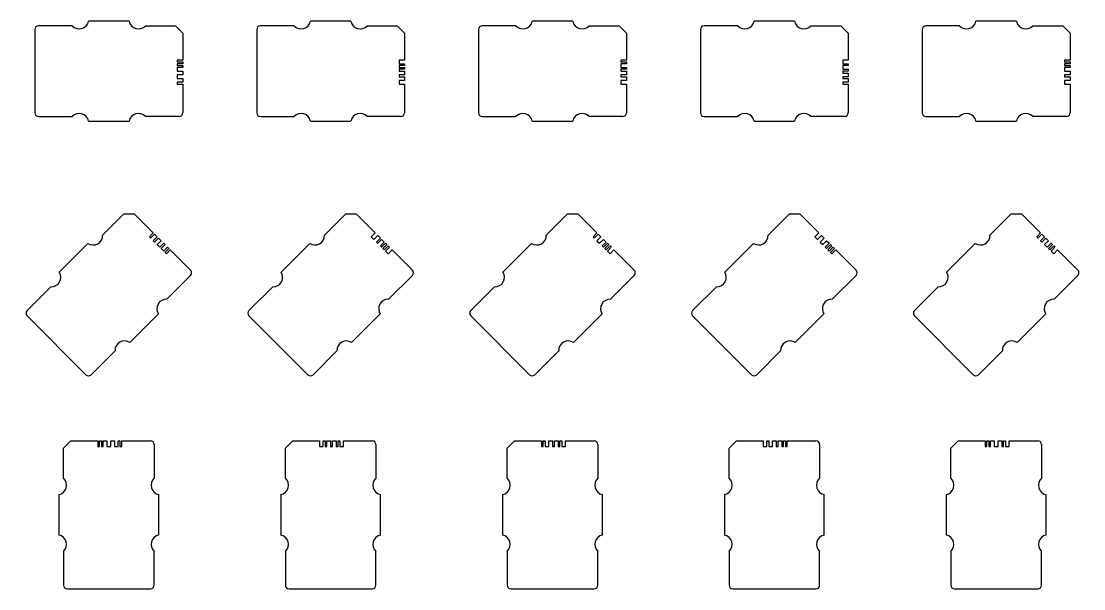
# Model space of a CAD drawing. Header units: millimetres. Extents: x -47 to 1127, y -640 to 27.
# Drawn here: x -47 to 527, y -640 to -333 of the extents above; entities that cross this region are included whole.
import ezdxf

# ---------------------------------------------------------------- set-up
doc = ezdxf.new("R2010")
doc.units = ezdxf.units.MM
doc.layers.add('High_Quality', color=5, linetype='Continuous')
doc.layers.add('Normal_Quality', color=3, linetype='Continuous')

# ---------------------------------------------------------------- blocks, each defined once
blk = doc.blocks.new('MNAK_RECT_FULL_00')
at = {"layer": 'High_Quality', "color": 5}
for p, q in [((-6, 40), (-6, 37)), ((-6, 37), (-5, 37)), ((-5, 37), (-5, 40)), ((-5, 40), (-4, 40)), ((-4, 40), (-4, 37)), ((-4, 37), (-3, 37)), ((-3, 37), (-3, 40)), ((-3, 40), (-2, 40)), ((-2, 40), (-2, 37)), ((-2, 37), (0, 37)), ((0, 37), (0, 40)), ((0, 40), (2, 40)), ((2, 40), (2, 37)), ((2, 37), (4, 37)), ((4, 37), (4, 40)), ((4, 40), (6, 40)), ((6, 40), (6, 37)), ((6, 37), (7, 37)), ((7, 37), (7, 40))]:
    blk.add_line(p, q, dxfattribs=at)
at = {"layer": 'Normal_Quality', "color": 3}
for p, q in [((-24.5, 36), (-20.5, 40)), ((-20.5, 40), (-6, 40)), ((7, 40), (22.5, 40))]:
    blk.add_line(p, q, dxfattribs=at)
at = {"layer": 'Normal_Quality', "color": 3, "linetype": 'Continuous', "lineweight": 25}
for p, q in [((-24.5, 19.78), (-24.5, 36)), ((24.5, 38), (24.5, 19.78)), ((-27, 10.95), (-27, -10.95)), ((27, -10.95), (27, 10.95)), ((-24.5, -19.78), (-24.5, -38)), ((24.5, -38), (24.5, -19.78)), ((-22.5, -40), (22.5, -40))]:
    blk.add_line(p, q, dxfattribs=at)
for centre, radius, start, end in [((22.5, 38), 2, 0, 90), ((-28, 16), 5.15, -78.80348, 47.1867), ((28, 16), 5.15, 132.8133, -101.19652), ((-28, -16), 5.15, -47.1867, 78.80348), ((28, -16), 5.15, 101.19652, -132.8133), ((-22.5, -38), 2, 180, -90), ((22.5, -38), 2, -90, 0)]:
    blk.add_arc(centre, radius, start, end, dxfattribs=at)
blk = doc.blocks.new('MNAK_RECT_FULL_01')
at = {"layer": 'High_Quality', "color": 5}
for p, q in [((-6, 40), (-6, 37)), ((-6, 37), (-4, 37)), ((-4, 37), (-4, 40)), ((-4, 40), (-3, 40)), ((-3, 40), (-3, 37)), ((-3, 37), (-2, 37)), ((-2, 37), (-2, 40)), ((-2, 40), (-1, 40)), ((-1, 40), (-1, 37)), ((-1, 37), (0, 37)), ((0, 37), (0, 40)), ((0, 40), (2, 40)), ((2, 40), (2, 37)), ((2, 37), (3, 37)), ((3, 37), (3, 40)), ((3, 40), (5, 40)), ((5, 40), (5, 37)), ((5, 37), (7, 37)), ((7, 37), (7, 40))]:
    blk.add_line(p, q, dxfattribs=at)
at = {"layer": 'Normal_Quality', "color": 3}
for p, q in [((-24.5, 36), (-20.5, 40)), ((-20.5, 40), (-6, 40)), ((7, 40), (22.5, 40))]:
    blk.add_line(p, q, dxfattribs=at)
at = {"layer": 'Normal_Quality', "color": 3, "linetype": 'Continuous', "lineweight": 25}
for p, q in [((-24.5, 19.78), (-24.5, 36)), ((24.5, 38), (24.5, 19.78)), ((-27, 10.95), (-27, -10.95)), ((27, -10.95), (27, 10.95)), ((-24.5, -19.78), (-24.5, -38)), ((24.5, -38), (24.5, -19.78)), ((-22.5, -40), (22.5, -40))]:
    blk.add_line(p, q, dxfattribs=at)
for centre, radius, start, end in [((22.5, 38), 2, 0, 90), ((-28, 16), 5.15, -78.80348, 47.1867), ((28, 16), 5.15, 132.8133, -101.19652), ((-28, -16), 5.15, -47.1867, 78.80348), ((28, -16), 5.15, 101.19652, -132.8133), ((-22.5, -38), 2, 180, -90), ((22.5, -38), 2, -90, 0)]:
    blk.add_arc(centre, radius, start, end, dxfattribs=at)
blk = doc.blocks.new('MNAK_RECT_FULL_02')
at = {"layer": 'High_Quality', "color": 5}
for p, q in [((-6, 40), (-6, 37)), ((-6, 37), (-5, 37)), ((-5, 37), (-5, 40)), ((-5, 40), (-4, 40)), ((-4, 40), (-4, 37)), ((-4, 37), (-2, 37)), ((-2, 37), (-2, 40)), ((-2, 40), (-1, 40)), ((-1, 40), (-1, 37)), ((-1, 37), (0, 37)), ((0, 37), (0, 40)), ((0, 40), (2, 40)), ((2, 40), (2, 37)), ((2, 37), (3, 37)), ((3, 37), (3, 40)), ((3, 40), (5, 40)), ((5, 40), (5, 37)), ((5, 37), (7, 37)), ((7, 37), (7, 40))]:
    blk.add_line(p, q, dxfattribs=at)
at = {"layer": 'Normal_Quality', "color": 3}
for p, q in [((-24.5, 36), (-20.5, 40)), ((-20.5, 40), (-6, 40)), ((7, 40), (22.5, 40))]:
    blk.add_line(p, q, dxfattribs=at)
at = {"layer": 'Normal_Quality', "color": 3, "linetype": 'Continuous', "lineweight": 25}
for p, q in [((-24.5, 19.78), (-24.5, 36)), ((24.5, 38), (24.5, 19.78)), ((-27, 10.95), (-27, -10.95)), ((27, -10.95), (27, 10.95)), ((-24.5, -19.78), (-24.5, -38)), ((24.5, -38), (24.5, -19.78)), ((-22.5, -40), (22.5, -40))]:
    blk.add_line(p, q, dxfattribs=at)
for centre, radius, start, end in [((22.5, 38), 2, 0, 90), ((-28, 16), 5.15, -78.80348, 47.1867), ((28, 16), 5.15, 132.8133, -101.19652), ((-28, -16), 5.15, -47.1867, 78.80348), ((28, -16), 5.15, 101.19652, -132.8133), ((-22.5, -38), 2, 180, -90), ((22.5, -38), 2, -90, 0)]:
    blk.add_arc(centre, radius, start, end, dxfattribs=at)
blk = doc.blocks.new('MNAK_RECT_FULL_03')
at = {"layer": 'High_Quality', "color": 5}
for p, q in [((-6, 40), (-6, 37)), ((-6, 37), (-4, 37)), ((-4, 37), (-4, 40)), ((-4, 40), (-3, 40)), ((-3, 40), (-3, 37)), ((-3, 37), (-1, 37)), ((-1, 37), (-1, 40)), ((-1, 40), (0, 40)), ((0, 40), (0, 37)), ((0, 37), (1, 37)), ((1, 37), (1, 40)), ((1, 40), (3, 40)), ((3, 40), (3, 37)), ((3, 37), (4, 37)), ((4, 37), (4, 40)), ((4, 40), (6, 40)), ((6, 40), (6, 37)), ((6, 37), (7, 37)), ((7, 37), (7, 40))]:
    blk.add_line(p, q, dxfattribs=at)
at = {"layer": 'Normal_Quality', "color": 3}
for p, q in [((-24.5, 36), (-20.5, 40)), ((-20.5, 40), (-6, 40)), ((7, 40), (22.5, 40))]:
    blk.add_line(p, q, dxfattribs=at)
at = {"layer": 'Normal_Quality', "color": 3, "linetype": 'Continuous', "lineweight": 25}
for p, q in [((-24.5, 19.78), (-24.5, 36)), ((24.5, 38), (24.5, 19.78)), ((-27, 10.95), (-27, -10.95)), ((27, -10.95), (27, 10.95)), ((-24.5, -19.78), (-24.5, -38)), ((24.5, -38), (24.5, -19.78)), ((-22.5, -40), (22.5, -40))]:
    blk.add_line(p, q, dxfattribs=at)
for centre, radius, start, end in [((22.5, 38), 2, 0, 90), ((-28, 16), 5.15, -78.80348, 47.1867), ((28, 16), 5.15, 132.8133, -101.19652), ((-28, -16), 5.15, -47.1867, 78.80348), ((28, -16), 5.15, 101.19652, -132.8133), ((-22.5, -38), 2, 180, -90), ((22.5, -38), 2, -90, 0)]:
    blk.add_arc(centre, radius, start, end, dxfattribs=at)
blk = doc.blocks.new('MNAK_RECT_FULL_04')
at = {"layer": 'High_Quality', "color": 5}
for p, q in [((-6, 40), (-6, 37)), ((-6, 37), (-5, 37)), ((-5, 37), (-5, 40)), ((-5, 40), (-4, 40)), ((-4, 40), (-4, 37)), ((-4, 37), (-3, 37)), ((-3, 37), (-3, 40)), ((-3, 40), (-2, 40)), ((-2, 40), (-2, 37)), ((-2, 37), (0, 37)), ((0, 37), (0, 40)), ((0, 40), (2, 40)), ((2, 40), (2, 37)), ((2, 37), (3, 37)), ((3, 37), (3, 40)), ((3, 40), (5, 40)), ((5, 40), (5, 37)), ((5, 37), (7, 37)), ((7, 37), (7, 40))]:
    blk.add_line(p, q, dxfattribs=at)
at = {"layer": 'Normal_Quality', "color": 3}
for p, q in [((-24.5, 36), (-20.5, 40)), ((-20.5, 40), (-6, 40)), ((7, 40), (22.5, 40))]:
    blk.add_line(p, q, dxfattribs=at)
at = {"layer": 'Normal_Quality', "color": 3, "linetype": 'Continuous', "lineweight": 25}
for p, q in [((-24.5, 19.78), (-24.5, 36)), ((24.5, 38), (24.5, 19.78)), ((-27, 10.95), (-27, -10.95)), ((27, -10.95), (27, 10.95)), ((-24.5, -19.78), (-24.5, -38)), ((24.5, -38), (24.5, -19.78)), ((-22.5, -40), (22.5, -40))]:
    blk.add_line(p, q, dxfattribs=at)
for centre, radius, start, end in [((22.5, 38), 2, 0, 90), ((-28, 16), 5.15, -78.80348, 47.1867), ((28, 16), 5.15, 132.8133, -101.19652), ((-28, -16), 5.15, -47.1867, 78.80348), ((28, -16), 5.15, 101.19652, -132.8133), ((-22.5, -38), 2, 180, -90), ((22.5, -38), 2, -90, 0)]:
    blk.add_arc(centre, radius, start, end, dxfattribs=at)
blk = doc.blocks.new('MNAK_RECT_FULL_30')
at = {"layer": 'High_Quality', "color": 5}
for p, q in [((-6, 40), (-6, 37)), ((-6, 37), (-5, 37)), ((-5, 37), (-5, 40)), ((-5, 40), (-3, 40)), ((-3, 40), (-3, 37)), ((-3, 37), (-2, 37)), ((-2, 37), (-2, 40)), ((-2, 40), (0, 40)), ((0, 40), (0, 37)), ((0, 37), (2, 37)), ((2, 37), (2, 40)), ((2, 40), (3, 40)), ((3, 40), (3, 37)), ((3, 37), (5, 37)), ((5, 37), (5, 40)), ((5, 40), (6, 40)), ((6, 40), (6, 37)), ((6, 37), (7, 37)), ((7, 37), (7, 40))]:
    blk.add_line(p, q, dxfattribs=at)
at = {"layer": 'Normal_Quality', "color": 3}
for p, q in [((-24.5, 36), (-20.5, 40)), ((-20.5, 40), (-6, 40)), ((7, 40), (22.5, 40))]:
    blk.add_line(p, q, dxfattribs=at)
at = {"layer": 'Normal_Quality', "color": 3, "linetype": 'Continuous', "lineweight": 25}
for p, q in [((-24.5, 19.78), (-24.5, 36)), ((24.5, 38), (24.5, 19.78)), ((-27, 10.95), (-27, -10.95)), ((27, -10.95), (27, 10.95)), ((-24.5, -19.78), (-24.5, -38)), ((24.5, -38), (24.5, -19.78)), ((-22.5, -40), (22.5, -40))]:
    blk.add_line(p, q, dxfattribs=at)
for centre, radius, start, end in [((22.5, 38), 2, 0, 90), ((-28, 16), 5.15, -78.80348, 47.1867), ((28, 16), 5.15, 132.8133, -101.19652), ((-28, -16), 5.15, -47.1867, 78.80348), ((28, -16), 5.15, 101.19652, -132.8133), ((-22.5, -38), 2, 180, -90), ((22.5, -38), 2, -90, 0)]:
    blk.add_arc(centre, radius, start, end, dxfattribs=at)
blk = doc.blocks.new('MNAK_RECT_FULL_31')
at = {"layer": 'High_Quality', "color": 5}
for p, q in [((-6, 40), (-6, 37)), ((-6, 37), (-4, 37)), ((-4, 37), (-4, 40)), ((-4, 40), (-2, 40)), ((-2, 40), (-2, 37)), ((-2, 37), (-1, 37)), ((-1, 37), (-1, 40)), ((-1, 40), (1, 40)), ((1, 40), (1, 37)), ((1, 37), (2, 37)), ((2, 37), (2, 40)), ((2, 40), (3, 40)), ((3, 40), (3, 37)), ((3, 37), (4, 37)), ((4, 37), (4, 40)), ((4, 40), (5, 40)), ((5, 40), (5, 37)), ((5, 37), (7, 37)), ((7, 37), (7, 40))]:
    blk.add_line(p, q, dxfattribs=at)
at = {"layer": 'Normal_Quality', "color": 3}
for p, q in [((-24.5, 36), (-20.5, 40)), ((-20.5, 40), (-6, 40)), ((7, 40), (22.5, 40))]:
    blk.add_line(p, q, dxfattribs=at)
at = {"layer": 'Normal_Quality', "color": 3, "linetype": 'Continuous', "lineweight": 25}
for p, q in [((-24.5, 19.78), (-24.5, 36)), ((24.5, 38), (24.5, 19.78)), ((-27, 10.95), (-27, -10.95)), ((27, -10.95), (27, 10.95)), ((-24.5, -19.78), (-24.5, -38)), ((24.5, -38), (24.5, -19.78)), ((-22.5, -40), (22.5, -40))]:
    blk.add_line(p, q, dxfattribs=at)
for centre, radius, start, end in [((22.5, 38), 2, 0, 90), ((-28, 16), 5.15, -78.80348, 47.1867), ((28, 16), 5.15, 132.8133, -101.19652), ((-28, -16), 5.15, -47.1867, 78.80348), ((28, -16), 5.15, 101.19652, -132.8133), ((-22.5, -38), 2, 180, -90), ((22.5, -38), 2, -90, 0)]:
    blk.add_arc(centre, radius, start, end, dxfattribs=at)
blk = doc.blocks.new('MNAK_RECT_FULL_32')
at = {"layer": 'High_Quality', "color": 5}
for p, q in [((-6, 40), (-6, 37)), ((-6, 37), (-5, 37)), ((-5, 37), (-5, 40)), ((-5, 40), (-3, 40)), ((-3, 40), (-3, 37)), ((-3, 37), (-1, 37)), ((-1, 37), (-1, 40)), ((-1, 40), (1, 40)), ((1, 40), (1, 37)), ((1, 37), (2, 37)), ((2, 37), (2, 40)), ((2, 40), (3, 40)), ((3, 40), (3, 37)), ((3, 37), (4, 37)), ((4, 37), (4, 40)), ((4, 40), (5, 40)), ((5, 40), (5, 37)), ((5, 37), (7, 37)), ((7, 37), (7, 40))]:
    blk.add_line(p, q, dxfattribs=at)
at = {"layer": 'Normal_Quality', "color": 3}
for p, q in [((-24.5, 36), (-20.5, 40)), ((-20.5, 40), (-6, 40)), ((7, 40), (22.5, 40))]:
    blk.add_line(p, q, dxfattribs=at)
at = {"layer": 'Normal_Quality', "color": 3, "linetype": 'Continuous', "lineweight": 25}
for p, q in [((-24.5, 19.78), (-24.5, 36)), ((24.5, 38), (24.5, 19.78)), ((-27, 10.95), (-27, -10.95)), ((27, -10.95), (27, 10.95)), ((-24.5, -19.78), (-24.5, -38)), ((24.5, -38), (24.5, -19.78)), ((-22.5, -40), (22.5, -40))]:
    blk.add_line(p, q, dxfattribs=at)
for centre, radius, start, end in [((22.5, 38), 2, 0, 90), ((-28, 16), 5.15, -78.80348, 47.1867), ((28, 16), 5.15, 132.8133, -101.19652), ((-28, -16), 5.15, -47.1867, 78.80348), ((28, -16), 5.15, 101.19652, -132.8133), ((-22.5, -38), 2, 180, -90), ((22.5, -38), 2, -90, 0)]:
    blk.add_arc(centre, radius, start, end, dxfattribs=at)
blk = doc.blocks.new('MNAK_RECT_FULL_33')
at = {"layer": 'High_Quality', "color": 5}
for p, q in [((-6, 40), (-6, 37)), ((-6, 37), (-4, 37)), ((-4, 37), (-4, 40)), ((-4, 40), (-2, 40)), ((-2, 40), (-2, 37)), ((-2, 37), (0, 37)), ((0, 37), (0, 40)), ((0, 40), (2, 40)), ((2, 40), (2, 37)), ((2, 37), (3, 37)), ((3, 37), (3, 40)), ((3, 40), (4, 40)), ((4, 40), (4, 37)), ((4, 37), (5, 37)), ((5, 37), (5, 40)), ((5, 40), (6, 40)), ((6, 40), (6, 37)), ((6, 37), (7, 37)), ((7, 37), (7, 40))]:
    blk.add_line(p, q, dxfattribs=at)
at = {"layer": 'Normal_Quality', "color": 3}
for p, q in [((-24.5, 36), (-20.5, 40)), ((-20.5, 40), (-6, 40)), ((7, 40), (22.5, 40))]:
    blk.add_line(p, q, dxfattribs=at)
at = {"layer": 'Normal_Quality', "color": 3, "linetype": 'Continuous', "lineweight": 25}
for p, q in [((-24.5, 19.78), (-24.5, 36)), ((24.5, 38), (24.5, 19.78)), ((-27, 10.95), (-27, -10.95)), ((27, -10.95), (27, 10.95)), ((-24.5, -19.78), (-24.5, -38)), ((24.5, -38), (24.5, -19.78)), ((-22.5, -40), (22.5, -40))]:
    blk.add_line(p, q, dxfattribs=at)
for centre, radius, start, end in [((22.5, 38), 2, 0, 90), ((-28, 16), 5.15, -78.80348, 47.1867), ((28, 16), 5.15, 132.8133, -101.19652), ((-28, -16), 5.15, -47.1867, 78.80348), ((28, -16), 5.15, 101.19652, -132.8133), ((-22.5, -38), 2, 180, -90), ((22.5, -38), 2, -90, 0)]:
    blk.add_arc(centre, radius, start, end, dxfattribs=at)
blk = doc.blocks.new('MNAK_RECT_FULL_34')
at = {"layer": 'High_Quality', "color": 5}
for p, q in [((-6, 40), (-6, 37)), ((-6, 37), (-5, 37)), ((-5, 37), (-5, 40)), ((-5, 40), (-3, 40)), ((-3, 40), (-3, 37)), ((-3, 37), (-2, 37)), ((-2, 37), (-2, 40)), ((-2, 40), (0, 40)), ((0, 40), (0, 37)), ((0, 37), (2, 37)), ((2, 37), (2, 40)), ((2, 40), (3, 40)), ((3, 40), (3, 37)), ((3, 37), (4, 37)), ((4, 37), (4, 40)), ((4, 40), (5, 40)), ((5, 40), (5, 37)), ((5, 37), (7, 37)), ((7, 37), (7, 40))]:
    blk.add_line(p, q, dxfattribs=at)
at = {"layer": 'Normal_Quality', "color": 3}
for p, q in [((-24.5, 36), (-20.5, 40)), ((-20.5, 40), (-6, 40)), ((7, 40), (22.5, 40))]:
    blk.add_line(p, q, dxfattribs=at)
at = {"layer": 'Normal_Quality', "color": 3, "linetype": 'Continuous', "lineweight": 25}
for p, q in [((-24.5, 19.78), (-24.5, 36)), ((24.5, 38), (24.5, 19.78)), ((-27, 10.95), (-27, -10.95)), ((27, -10.95), (27, 10.95)), ((-24.5, -19.78), (-24.5, -38)), ((24.5, -38), (24.5, -19.78)), ((-22.5, -40), (22.5, -40))]:
    blk.add_line(p, q, dxfattribs=at)
for centre, radius, start, end in [((22.5, 38), 2, 0, 90), ((-28, 16), 5.15, -78.80348, 47.1867), ((28, 16), 5.15, 132.8133, -101.19652), ((-28, -16), 5.15, -47.1867, 78.80348), ((28, -16), 5.15, 101.19652, -132.8133), ((-22.5, -38), 2, 180, -90), ((22.5, -38), 2, -90, 0)]:
    blk.add_arc(centre, radius, start, end, dxfattribs=at)
blk = doc.blocks.new('MNAK_RECT_FULL_60')
at = {"layer": 'High_Quality', "color": 5}
for p, q in [((-6, 40), (-6, 37)), ((-6, 37), (-5, 37)), ((-5, 37), (-5, 40)), ((-5, 40), (-4, 40)), ((-4, 40), (-4, 37)), ((-4, 37), (-3, 37)), ((-3, 37), (-3, 40)), ((-3, 40), (-1, 40)), ((-1, 40), (-1, 37)), ((-1, 37), (1, 37)), ((1, 37), (1, 40)), ((1, 40), (3, 40)), ((3, 40), (3, 37)), ((3, 37), (5, 37)), ((5, 37), (5, 40)), ((5, 40), (6, 40)), ((6, 40), (6, 37)), ((6, 37), (7, 37)), ((7, 37), (7, 40))]:
    blk.add_line(p, q, dxfattribs=at)
at = {"layer": 'Normal_Quality', "color": 3}
for p, q in [((-24.5, 36), (-20.5, 40)), ((-20.5, 40), (-6, 40)), ((7, 40), (22.5, 40))]:
    blk.add_line(p, q, dxfattribs=at)
at = {"layer": 'Normal_Quality', "color": 3, "linetype": 'Continuous', "lineweight": 25}
for p, q in [((-24.5, 19.78), (-24.5, 36)), ((24.5, 38), (24.5, 19.78)), ((-27, 10.95), (-27, -10.95)), ((27, -10.95), (27, 10.95)), ((-24.5, -19.78), (-24.5, -38)), ((24.5, -38), (24.5, -19.78)), ((-22.5, -40), (22.5, -40))]:
    blk.add_line(p, q, dxfattribs=at)
for centre, radius, start, end in [((22.5, 38), 2, 0, 90), ((-28, 16), 5.15, -78.80348, 47.1867), ((28, 16), 5.15, 132.8133, -101.19652), ((-28, -16), 5.15, -47.1867, 78.80348), ((28, -16), 5.15, 101.19652, -132.8133), ((-22.5, -38), 2, 180, -90), ((22.5, -38), 2, -90, 0)]:
    blk.add_arc(centre, radius, start, end, dxfattribs=at)
blk = doc.blocks.new('MNAK_RECT_FULL_61')
at = {"layer": 'High_Quality', "color": 5}
for p, q in [((-6, 40), (-6, 37)), ((-6, 37), (-4, 37)), ((-4, 37), (-4, 40)), ((-4, 40), (-3, 40)), ((-3, 40), (-3, 37)), ((-3, 37), (-2, 37)), ((-2, 37), (-2, 40)), ((-2, 40), (0, 40)), ((0, 40), (0, 37)), ((0, 37), (1, 37)), ((1, 37), (1, 40)), ((1, 40), (3, 40)), ((3, 40), (3, 37)), ((3, 37), (4, 37)), ((4, 37), (4, 40)), ((4, 40), (5, 40)), ((5, 40), (5, 37)), ((5, 37), (7, 37)), ((7, 37), (7, 40))]:
    blk.add_line(p, q, dxfattribs=at)
at = {"layer": 'Normal_Quality', "color": 3}
for p, q in [((-24.5, 36), (-20.5, 40)), ((-20.5, 40), (-6, 40)), ((7, 40), (22.5, 40))]:
    blk.add_line(p, q, dxfattribs=at)
at = {"layer": 'Normal_Quality', "color": 3, "linetype": 'Continuous', "lineweight": 25}
for p, q in [((-24.5, 19.78), (-24.5, 36)), ((24.5, 38), (24.5, 19.78)), ((-27, 10.95), (-27, -10.95)), ((27, -10.95), (27, 10.95)), ((-24.5, -19.78), (-24.5, -38)), ((24.5, -38), (24.5, -19.78)), ((-22.5, -40), (22.5, -40))]:
    blk.add_line(p, q, dxfattribs=at)
for centre, radius, start, end in [((22.5, 38), 2, 0, 90), ((-28, 16), 5.15, -78.80348, 47.1867), ((28, 16), 5.15, 132.8133, -101.19652), ((-28, -16), 5.15, -47.1867, 78.80348), ((28, -16), 5.15, 101.19652, -132.8133), ((-22.5, -38), 2, 180, -90), ((22.5, -38), 2, -90, 0)]:
    blk.add_arc(centre, radius, start, end, dxfattribs=at)
blk = doc.blocks.new('MNAK_RECT_FULL_62')
at = {"layer": 'High_Quality', "color": 5}
for p, q in [((-6, 40), (-6, 37)), ((-6, 37), (-5, 37)), ((-5, 37), (-5, 40)), ((-5, 40), (-4, 40)), ((-4, 40), (-4, 37)), ((-4, 37), (-2, 37)), ((-2, 37), (-2, 40)), ((-2, 40), (0, 40)), ((0, 40), (0, 37)), ((0, 37), (1, 37)), ((1, 37), (1, 40)), ((1, 40), (3, 40)), ((3, 40), (3, 37)), ((3, 37), (4, 37)), ((4, 37), (4, 40)), ((4, 40), (5, 40)), ((5, 40), (5, 37)), ((5, 37), (7, 37)), ((7, 37), (7, 40))]:
    blk.add_line(p, q, dxfattribs=at)
at = {"layer": 'Normal_Quality', "color": 3}
for p, q in [((-24.5, 36), (-20.5, 40)), ((-20.5, 40), (-6, 40)), ((7, 40), (22.5, 40))]:
    blk.add_line(p, q, dxfattribs=at)
at = {"layer": 'Normal_Quality', "color": 3, "linetype": 'Continuous', "lineweight": 25}
for p, q in [((-24.5, 19.78), (-24.5, 36)), ((24.5, 38), (24.5, 19.78)), ((-27, 10.95), (-27, -10.95)), ((27, -10.95), (27, 10.95)), ((-24.5, -19.78), (-24.5, -38)), ((24.5, -38), (24.5, -19.78)), ((-22.5, -40), (22.5, -40))]:
    blk.add_line(p, q, dxfattribs=at)
for centre, radius, start, end in [((22.5, 38), 2, 0, 90), ((-28, 16), 5.15, -78.80348, 47.1867), ((28, 16), 5.15, 132.8133, -101.19652), ((-28, -16), 5.15, -47.1867, 78.80348), ((28, -16), 5.15, 101.19652, -132.8133), ((-22.5, -38), 2, 180, -90), ((22.5, -38), 2, -90, 0)]:
    blk.add_arc(centre, radius, start, end, dxfattribs=at)
blk = doc.blocks.new('MNAK_RECT_FULL_63')
at = {"layer": 'High_Quality', "color": 5}
for p, q in [((-6, 40), (-6, 37)), ((-6, 37), (-4, 37)), ((-4, 37), (-4, 40)), ((-4, 40), (-3, 40)), ((-3, 40), (-3, 37)), ((-3, 37), (-1, 37)), ((-1, 37), (-1, 40)), ((-1, 40), (1, 40)), ((1, 40), (1, 37)), ((1, 37), (2, 37)), ((2, 37), (2, 40)), ((2, 40), (4, 40)), ((4, 40), (4, 37)), ((4, 37), (5, 37)), ((5, 37), (5, 40)), ((5, 40), (6, 40)), ((6, 40), (6, 37)), ((6, 37), (7, 37)), ((7, 37), (7, 40))]:
    blk.add_line(p, q, dxfattribs=at)
at = {"layer": 'Normal_Quality', "color": 3}
for p, q in [((-24.5, 36), (-20.5, 40)), ((-20.5, 40), (-6, 40)), ((7, 40), (22.5, 40))]:
    blk.add_line(p, q, dxfattribs=at)
at = {"layer": 'Normal_Quality', "color": 3, "linetype": 'Continuous', "lineweight": 25}
for p, q in [((-24.5, 19.78), (-24.5, 36)), ((24.5, 38), (24.5, 19.78)), ((-27, 10.95), (-27, -10.95)), ((27, -10.95), (27, 10.95)), ((-24.5, -19.78), (-24.5, -38)), ((24.5, -38), (24.5, -19.78)), ((-22.5, -40), (22.5, -40))]:
    blk.add_line(p, q, dxfattribs=at)
for centre, radius, start, end in [((22.5, 38), 2, 0, 90), ((-28, 16), 5.15, -78.80348, 47.1867), ((28, 16), 5.15, 132.8133, -101.19652), ((-28, -16), 5.15, -47.1867, 78.80348), ((28, -16), 5.15, 101.19652, -132.8133), ((-22.5, -38), 2, 180, -90), ((22.5, -38), 2, -90, 0)]:
    blk.add_arc(centre, radius, start, end, dxfattribs=at)
blk = doc.blocks.new('MNAK_RECT_FULL_64')
at = {"layer": 'High_Quality', "color": 5}
for p, q in [((-6, 40), (-6, 37)), ((-6, 37), (-5, 37)), ((-5, 37), (-5, 40)), ((-5, 40), (-4, 40)), ((-4, 40), (-4, 37)), ((-4, 37), (-3, 37)), ((-3, 37), (-3, 40)), ((-3, 40), (-1, 40)), ((-1, 40), (-1, 37)), ((-1, 37), (1, 37)), ((1, 37), (1, 40)), ((1, 40), (3, 40)), ((3, 40), (3, 37)), ((3, 37), (4, 37)), ((4, 37), (4, 40)), ((4, 40), (5, 40)), ((5, 40), (5, 37)), ((5, 37), (7, 37)), ((7, 37), (7, 40))]:
    blk.add_line(p, q, dxfattribs=at)
at = {"layer": 'Normal_Quality', "color": 3}
for p, q in [((-24.5, 36), (-20.5, 40)), ((-20.5, 40), (-6, 40)), ((7, 40), (22.5, 40))]:
    blk.add_line(p, q, dxfattribs=at)
at = {"layer": 'Normal_Quality', "color": 3, "linetype": 'Continuous', "lineweight": 25}
for p, q in [((-24.5, 19.78), (-24.5, 36)), ((24.5, 38), (24.5, 19.78)), ((-27, 10.95), (-27, -10.95)), ((27, -10.95), (27, 10.95)), ((-24.5, -19.78), (-24.5, -38)), ((24.5, -38), (24.5, -19.78)), ((-22.5, -40), (22.5, -40))]:
    blk.add_line(p, q, dxfattribs=at)
for centre, radius, start, end in [((22.5, 38), 2, 0, 90), ((-28, 16), 5.15, -78.80348, 47.1867), ((28, 16), 5.15, 132.8133, -101.19652), ((-28, -16), 5.15, -47.1867, 78.80348), ((28, -16), 5.15, 101.19652, -132.8133), ((-22.5, -38), 2, 180, -90), ((22.5, -38), 2, -90, 0)]:
    blk.add_arc(centre, radius, start, end, dxfattribs=at)

msp = doc.modelspace()

# ---------------------------------------------------------------- block references
for name, p, rotation in [('MNAK_RECT_FULL_00', (0, -360), -90), ('MNAK_RECT_FULL_01', (120, -360), -90), ('MNAK_RECT_FULL_02', (240, -360), -90), ('MNAK_RECT_FULL_03', (360, -360), -90), ('MNAK_RECT_FULL_04', (480, -360), -90), ('MNAK_RECT_FULL_30', (0, -480), -45), ('MNAK_RECT_FULL_31', (120, -480), -45), ('MNAK_RECT_FULL_32', (240, -480), -45), ('MNAK_RECT_FULL_33', (360, -480), -45), ('MNAK_RECT_FULL_34', (480, -480), -45)]:
    msp.add_blockref(name, p, dxfattribs=dict(rotation=rotation))
for name, p in [('MNAK_RECT_FULL_60', (0, -600)), ('MNAK_RECT_FULL_61', (120, -600)), ('MNAK_RECT_FULL_62', (240, -600)), ('MNAK_RECT_FULL_63', (360, -600)), ('MNAK_RECT_FULL_64', (480, -600))]:
    msp.add_blockref(name, p)

doc.saveas('drawing.dxf')
